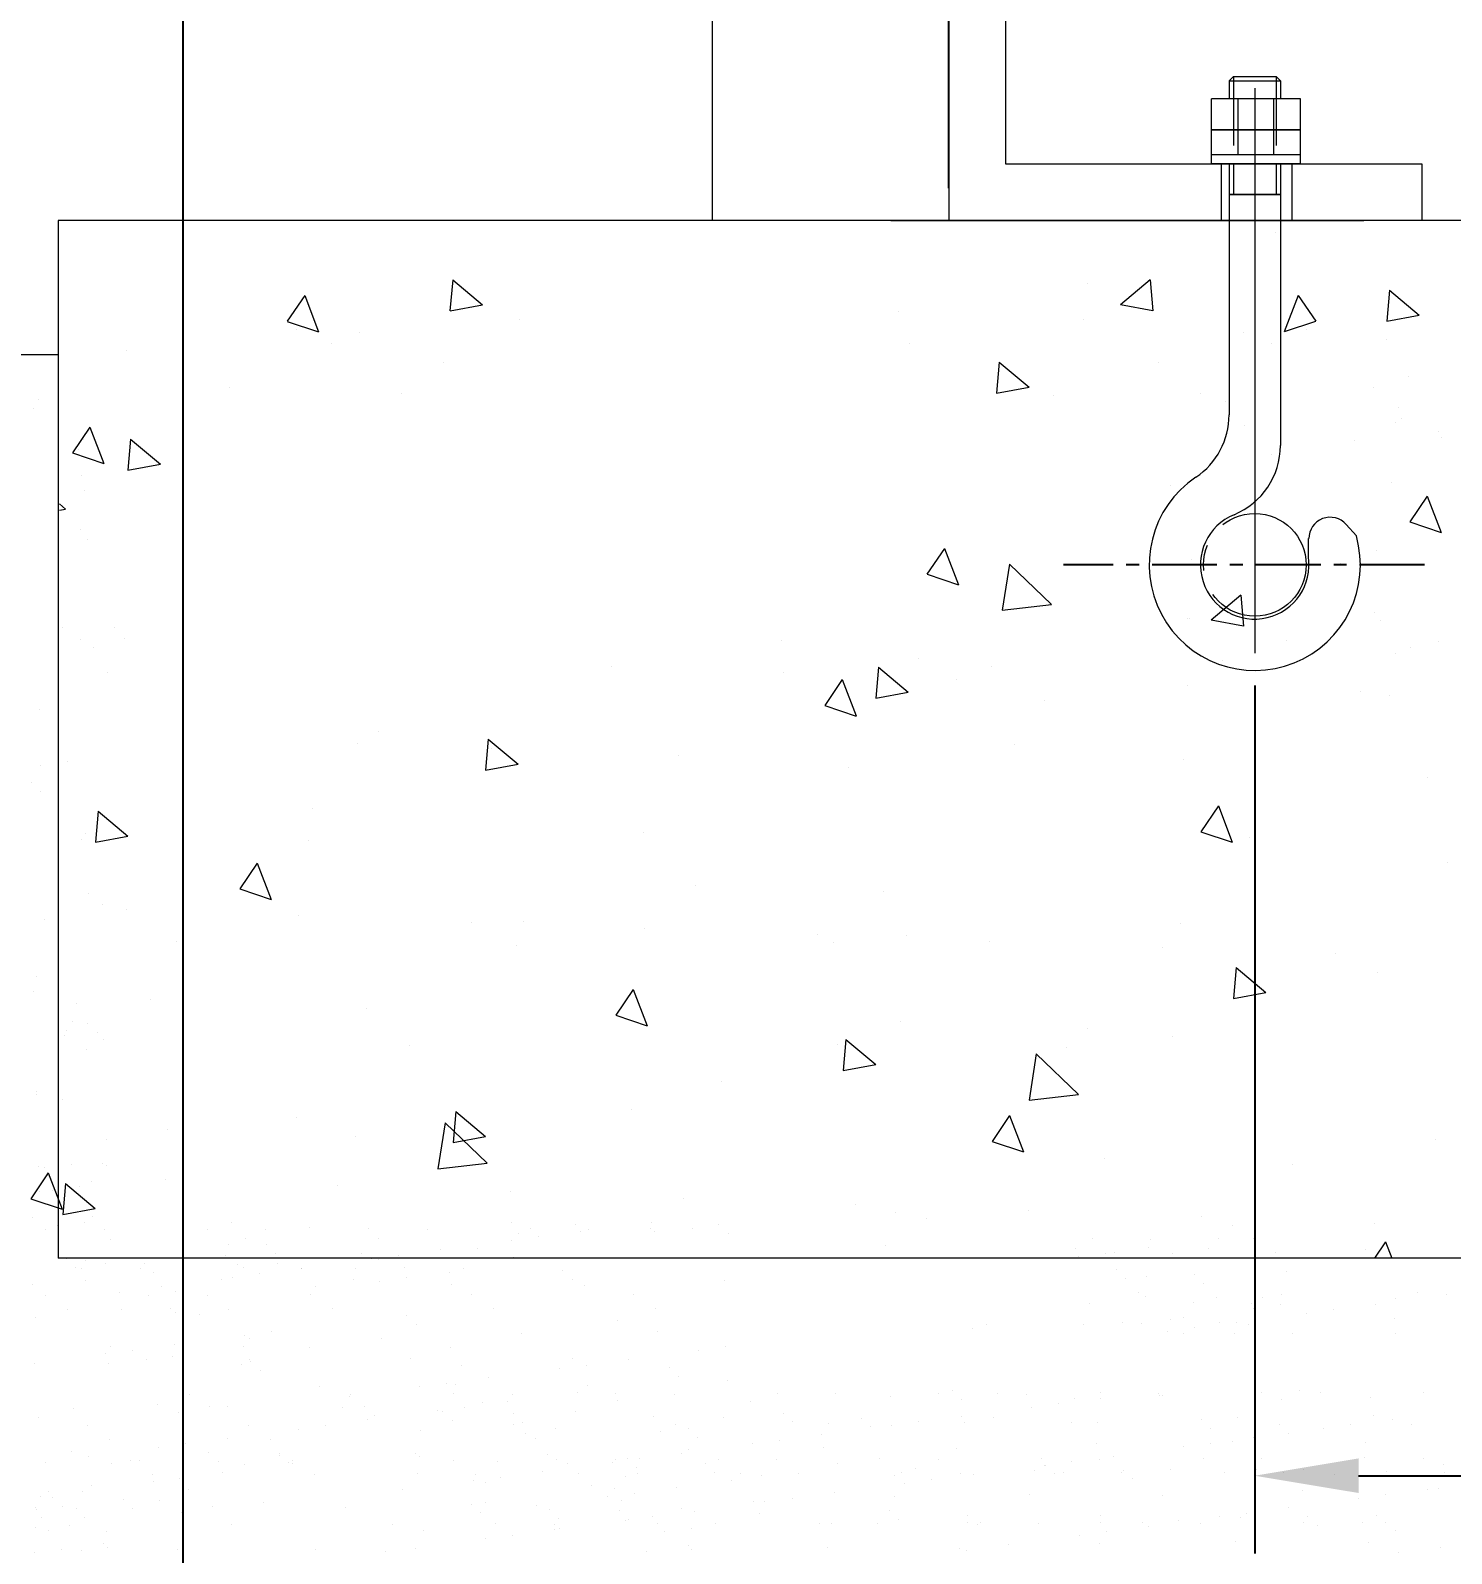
# Model space of a CAD drawing. Header units: millimetres. Extents: x 3165 to 3759, y 1184 to 1604.
# Drawn here: x 3245.14 to 3272.53, y 1379.19 to 1408.54 of the extents above; entities that cross this region are included whole.
import ezdxf

# ---------------------------------------------------------------- set-up
doc = ezdxf.new("R2010")
doc.units = ezdxf.units.MM
doc.linetypes.add('CENTER', pattern=[2, 1.25, -0.25, 0.25, -0.25])
doc.linetypes.add('CENTERX2', pattern=[4, 2.5, -0.5, 0.5, -0.5])
doc.layers.get('DEFPOINTS').update_dxf_attribs({"lineweight": 18})
for name, color, linetype, lineweight, true_color in [('1', 1, 'Continuous', 18, 0xff0000), ('2', 2, 'Continuous', 18, 0xffff00), ('3', 3, 'CENTERX2', 18, 0x00ff00)]:
    doc.layers.add(name, color=color, linetype=linetype, lineweight=lineweight, true_color=true_color)
doc.layers.add('LAYER2', color=2, linetype='Continuous', lineweight=25)
doc.styles.add('HZ', font='txt.shx', dxfattribs={"width": 0.67, "bigfont": 'hztxt.shx'})
doc.dimstyles.new('STANDARD$0', dxfattribs={"dimtxt": 3.5, "dimasz": 2.5, "dimexe": 1.25, "dimexo": 0.625, "dimtad": 1, "dimdec": 4, "dimdsep": 46, "dimtxsty": 'HZ', "dimcen": 2.5, "dimdle": 5, "dimadec": 0, "dimazin": 0, "dimtfac": 1, "dimtmove": 0, "dimatfit": 3, "dimfxl": 0, "dimtolj": 1, "dimlwd": -1, "dimlwe": -1, "dimarcsym": 0})

# ---------------------------------------------------------------- blocks, each defined once
blk = doc.blocks.new('*D55')
at = {"layer": 'DEFPOINTS', "color": 0, "transparency": 16777216}
for p in [(3348.238, 1398.036), (3268.739, 1396.54), (3348.238, 1380.685)]:
    blk.add_point(p, dxfattribs=at)
at = {"layer": 'LAYER2', "color": 0, "transparency": 16777216}
for p, q in [((3348.238, 1397.411), (3348.238, 1379.185)), ((3268.739, 1395.915), (3268.739, 1379.185)), ((3270.739, 1380.685), (3346.238, 1380.685))]:
    blk.add_line(p, q, dxfattribs=at)
for points in [[(3270.739, 1381.019), (3270.739, 1380.352), (3268.739, 1380.685)], [(3346.238, 1381.019), (3346.238, 1380.352), (3348.238, 1380.685)]]:
    blk.add_solid(points, dxfattribs=at)
at = {"layer": 'LAYER2', "color": 0, "transparency": 16777216, "insert": (3308.488, 1383.06), "char_height": 3.5, "attachment_point": 5, "style": 'HZ'}
blk.add_mtext('\\A1;846', dxfattribs=at)

msp = doc.modelspace()

# ---------------------------------------------------------------- linework, layer by layer
at = {"color": 3, "linetype": 'CENTER'}
msp.add_line((3272.01, 1398.239), (3265.049, 1398.239), dxfattribs=at)
at = {"layer": '1'}
for p, q in [((3258.28, 1558.091), (3258.28, 1404.875)), ((3262.84, 1461.454), (3262.84, 1404.875)), ((3258.28, 1411.247), (3258.28, 1404.875)), ((3263.935, 1410.347), (3263.935, 1405.969)), ((3268.244, 1407.565), (3268.327, 1407.648)), ((3268.244, 1407.565), (3268.327, 1407.648)), ((3268.244, 1407.565), (3268.244, 1407.221)), ((3268.244, 1407.565), (3269.234, 1407.565)), ((3268.244, 1407.565), (3268.244, 1407.221)), ((3268.244, 1407.565), (3269.234, 1407.565)), ((3268.327, 1407.648), (3269.152, 1407.648)), ((3268.327, 1407.648), (3269.152, 1407.648)), ((3269.234, 1407.565), (3269.152, 1407.648)), ((3269.234, 1407.565), (3269.152, 1407.648)), ((3269.234, 1407.565), (3269.234, 1407.221)), ((3269.234, 1407.565), (3269.234, 1407.221)), ((3268.739, 1407.428), (3268.739, 1396.54)), ((3267.913, 1406.621), (3269.624, 1406.621)), ((3267.913, 1406.621), (3269.624, 1406.621)), ((3263.935, 1405.969), (3271.96, 1405.969)), ((3267.913, 1406.146), (3269.624, 1406.146)), ((3269.624, 1405.969), (3267.913, 1405.969)), ((3269.624, 1405.969), (3267.913, 1405.969)), ((3268.244, 1405.969), (3268.244, 1401.129)), ((3269.234, 1405.969), (3269.234, 1400.541)), ((3271.96, 1405.969), (3271.96, 1404.875)), ((3268.244, 1405.668), (3268.244, 1401.129)), ((3269.234, 1405.639), (3269.234, 1400.541)), ((3269.234, 1405.373), (3268.244, 1405.373)), ((3268.244, 1405.373), (3269.234, 1405.373)), ((3269.234, 1405.373), (3268.244, 1405.373)), ((3268.244, 1405.373), (3269.234, 1405.373)), ((3245.675, 1404.875), (3245.675, 1384.875)), ((3288.088, 1404.875), (3245.675, 1404.875)), ((3261.721, 1404.875), (3270.841, 1404.875)), ((3245.675, 1404.781), (3245.675, 1384.875)), ((3269.138, 1404.637), (3269.138, 1404.637)), ((3253.278, 1403.731), (3253.225, 1403.133)), ((3253.278, 1403.731), (3253.852, 1403.249)), ((3265.524, 1403.67), (3265.524, 1403.67)), ((3266.724, 1403.731), (3266.149, 1403.249)), ((3266.724, 1403.731), (3266.776, 1403.133)), ((3250.425, 1403.429), (3250.089, 1402.932)), ((3250.425, 1403.429), (3250.693, 1402.729)), ((3269.577, 1403.429), (3269.308, 1402.729)), ((3269.577, 1403.429), (3269.913, 1402.932)), ((3271.335, 1403.532), (3271.283, 1402.934)), ((3271.335, 1403.532), (3271.91, 1403.05)), ((3253.226, 1403.133), (3253.852, 1403.248)), ((3261.868, 1403.123), (3261.868, 1403.123)), ((3266.776, 1403.133), (3266.149, 1403.248)), ((3271.283, 1402.934), (3271.91, 1403.05)), ((3250.089, 1402.931), (3250.694, 1402.729)), ((3250.266, 1402.765), (3250.266, 1402.765)), ((3254.56, 1402.966), (3254.56, 1402.966)), ((3265.442, 1402.966), (3265.442, 1402.966)), ((3269.912, 1402.931), (3269.308, 1402.729)), ((3269.735, 1402.765), (3269.735, 1402.765)), ((3250.948, 1402.51), (3250.948, 1402.51)), ((3251.477, 1402.711), (3251.477, 1402.711)), ((3262.078, 1402.513), (3262.078, 1402.513)), ((3268.524, 1402.711), (3268.524, 1402.711)), ((3269.053, 1402.51), (3269.053, 1402.51)), ((3271.276, 1402.587), (3271.276, 1402.587)), ((3219.688, 1402.293), (3245.675, 1402.293)), ((3246.983, 1402.364), (3246.983, 1402.364)), ((3253.11, 1402.133), (3253.11, 1402.133)), ((3263.813, 1402.144), (3263.761, 1401.547)), ((3263.813, 1402.144), (3264.388, 1401.662)), ((3266.891, 1402.133), (3266.891, 1402.133)), ((3271.707, 1401.87), (3271.707, 1401.87)), ((3248.971, 1401.659), (3248.971, 1401.659)), ((3263.761, 1401.547), (3264.388, 1401.662)), ((3271.031, 1401.659), (3271.031, 1401.659)), ((3252.3, 1401.538), (3252.3, 1401.538)), ((3264.85, 1401.511), (3264.85, 1401.511)), ((3267.702, 1401.538), (3267.702, 1401.538)), ((3268.18, 1401.389), (3268.18, 1401.389)), ((3271.456, 1400.977), (3271.456, 1400.977)), ((3271.508, 1401.267), (3271.508, 1401.267)), ((3271.56, 1401.068), (3271.56, 1401.068)), ((3246.282, 1400.893), (3245.947, 1400.396)), ((3246.282, 1400.893), (3246.551, 1400.193)), ((3268.534, 1400.93), (3268.534, 1400.93)), ((3272.273, 1400.808), (3272.273, 1400.808)), ((3272.335, 1400.698), (3272.335, 1400.698)), ((3245.947, 1400.395), (3246.551, 1400.193)), ((3247.069, 1400.663), (3247.017, 1400.065)), ((3247.069, 1400.663), (3247.644, 1400.18)), ((3270.67, 1400.633), (3270.67, 1400.633)), ((3247.017, 1400.065), (3247.644, 1400.18)), ((3269.055, 1400.374), (3269.055, 1400.374)), ((3246.129, 1399.955), (3246.129, 1399.955)), ((3271.377, 1399.828), (3271.377, 1399.828)), ((3267.115, 1399.762), (3267.115, 1399.762)), ((3272.063, 1399.563), (3271.728, 1399.065)), ((3272.063, 1399.563), (3272.332, 1398.862)), ((3245.7, 1399.418), (3245.813, 1399.309)), ((3245.7, 1399.296), (3245.813, 1399.309)), ((3270.697, 1398.796), (3270.502, 1399.017)), ((3270.697, 1398.796), (3270.502, 1399.017)), ((3271.728, 1399.065), (3272.332, 1398.862)), ((3269.773, 1398.399), (3269.773, 1398.744)), ((3269.781, 1398.744), (3269.773, 1398.744)), ((3269.773, 1398.399), (3269.773, 1398.744)), ((3269.781, 1398.744), (3269.773, 1398.744)), ((3262.756, 1398.554), (3262.42, 1398.057)), ((3262.756, 1398.554), (3263.025, 1397.854)), ((3267.512, 1398.346), (3267.512, 1398.346)), ((3271.08, 1398.521), (3271.08, 1398.521)), ((3262.421, 1398.057), (3263.025, 1397.854)), ((3264.008, 1398.254), (3263.87, 1397.365)), ((3264.008, 1398.254), (3264.82, 1397.475)), ((3270.398, 1398.266), (3270.398, 1398.266)), ((3263.87, 1397.365), (3264.82, 1397.475)), ((3268.471, 1397.652), (3267.896, 1397.17)), ((3268.471, 1397.652), (3268.523, 1397.055)), ((3267.433, 1397.197), (3267.433, 1397.197)), ((3267.474, 1397.197), (3267.474, 1397.197)), ((3268.523, 1397.055), (3267.896, 1397.17)), ((3271.048, 1397.325), (3271.048, 1397.325)), ((3271.168, 1397.168), (3271.168, 1397.168)), ((3246.758, 1397.026), (3246.758, 1397.026)), ((3246.346, 1396.647), (3246.346, 1396.647)), ((3246.951, 1396.814), (3246.951, 1396.814)), ((3259.614, 1396.784), (3259.614, 1396.784)), ((3269.344, 1396.777), (3269.344, 1396.777)), ((3271.749, 1396.65), (3271.749, 1396.65)), ((3272.277, 1396.755), (3272.277, 1396.755)), ((3256.333, 1396.282), (3256.333, 1396.282)), ((3262.259, 1396.437), (3262.259, 1396.437)), ((3263.669, 1396.282), (3263.669, 1396.282)), ((3268.117, 1396.404), (3268.117, 1396.404)), ((3271.446, 1396.525), (3271.446, 1396.525)), ((3246.628, 1396.168), (3246.628, 1396.168)), ((3259.662, 1396.16), (3259.662, 1396.16)), ((3260.785, 1396.027), (3260.45, 1395.529)), ((3260.785, 1396.027), (3261.054, 1395.327)), ((3261.486, 1396.265), (3261.433, 1395.667)), ((3261.486, 1396.265), (3262.06, 1395.783)), ((3262.99, 1396.039), (3262.99, 1396.039)), ((3261.434, 1395.667), (3262.06, 1395.783)), ((3267.439, 1395.917), (3267.439, 1395.917)), ((3270.768, 1395.796), (3270.768, 1395.796)), ((3271.335, 1395.73), (3271.335, 1395.73)), ((3260.45, 1395.529), (3261.054, 1395.326)), ((3264.689, 1395.621), (3264.689, 1395.621)), ((3251.841, 1395.036), (3251.841, 1395.036)), ((3253.964, 1394.877), (3253.912, 1394.28)), ((3253.964, 1394.877), (3254.538, 1394.395)), ((3251.452, 1394.801), (3251.452, 1394.801)), ((3254.017, 1394.694), (3254.017, 1394.694)), ((3257.632, 1394.567), (3257.632, 1394.567)), ((3264.114, 1394.772), (3264.114, 1394.772)), ((3253.912, 1394.28), (3254.538, 1394.395)), ((3260.916, 1394.329), (3260.916, 1394.329)), ((3267.369, 1394.49), (3267.369, 1394.49)), ((3272.078, 1394.147), (3272.078, 1394.147)), ((3246.442, 1393.49), (3246.39, 1392.892)), ((3246.442, 1393.49), (3247.016, 1393.008)), ((3250.572, 1393.537), (3250.572, 1393.537)), ((3268.037, 1393.594), (3267.701, 1393.096)), ((3268.037, 1393.594), (3268.306, 1392.893)), ((3256.951, 1393.089), (3256.951, 1393.089)), ((3267.702, 1393.096), (3268.306, 1392.893)), ((3246.39, 1392.892), (3247.017, 1393.008)), ((3250.497, 1392.928), (3250.497, 1392.928)), ((3268.633, 1392.99), (3268.633, 1392.99)), ((3249.508, 1392.491), (3249.172, 1391.993)), ((3249.508, 1392.491), (3249.777, 1391.791)), ((3272.452, 1392.501), (3272.452, 1392.501)), ((3249.172, 1391.993), (3249.777, 1391.79)), ((3257.961, 1392.063), (3257.961, 1392.063)), ((3261.576, 1391.936), (3261.576, 1391.936)), ((3246.532, 1391.687), (3246.532, 1391.687)), ((3246.986, 1391.596), (3246.986, 1391.596)), ((3250.315, 1391.474), (3250.315, 1391.474)), ((3253.644, 1391.352), (3253.644, 1391.352)), ((3254.648, 1391.365), (3254.648, 1391.365)), ((3267.311, 1391.336), (3267.311, 1391.336)), ((3256.973, 1391.231), (3256.973, 1391.231)), ((3260.302, 1391.109), (3260.302, 1391.109)), ((3262.034, 1391.099), (3262.034, 1391.099)), ((3247.952, 1390.982), (3247.952, 1390.982)), ((3254.516, 1390.907), (3254.516, 1390.907)), ((3260.615, 1390.952), (3260.615, 1390.952)), ((3263.631, 1390.988), (3263.631, 1390.988)), ((3266.96, 1390.866), (3266.96, 1390.866)), ((3270.289, 1390.744), (3270.289, 1390.744)), ((3268.38, 1390.48), (3268.328, 1389.882)), ((3268.38, 1390.48), (3268.955, 1389.998)), ((3271.109, 1390.392), (3271.109, 1390.392)), ((3247.459, 1389.853), (3247.459, 1389.853)), ((3256.759, 1390.058), (3256.424, 1389.56)), ((3256.759, 1390.058), (3257.028, 1389.357)), ((3268.328, 1389.882), (3268.955, 1389.998)), ((3246.018, 1389.777), (3246.018, 1389.777)), ((3251.615, 1389.698), (3251.615, 1389.698)), ((3256.424, 1389.56), (3257.028, 1389.357)), ((3245.955, 1389.447), (3245.955, 1389.447)), ((3261.906, 1389.433), (3261.906, 1389.433)), ((3265.52, 1389.305), (3265.52, 1389.305)), ((3252.453, 1388.969), (3252.453, 1388.969)), ((3260.69, 1388.991), (3260.69, 1388.991)), ((3260.858, 1389.092), (3260.806, 1388.495)), ((3260.858, 1389.092), (3261.433, 1388.61)), ((3267.144, 1389.152), (3267.144, 1389.152)), ((3264.528, 1388.813), (3264.39, 1387.924)), ((3264.528, 1388.813), (3265.339, 1388.034)), ((3265.116, 1388.94), (3265.116, 1388.94)), ((3260.806, 1388.495), (3261.433, 1388.61)), ((3258.46, 1388.276), (3258.46, 1388.276)), ((3264.39, 1387.924), (3265.339, 1388.034)), ((3250.272, 1387.589), (3250.272, 1387.589)), ((3253.131, 1387.487), (3252.993, 1386.598)), ((3253.131, 1387.487), (3253.943, 1386.709)), ((3253.336, 1387.705), (3253.284, 1387.107)), ((3253.336, 1387.705), (3253.911, 1387.223)), ((3256.725, 1387.75), (3256.725, 1387.75)), ((3264.011, 1387.624), (3263.675, 1387.127)), ((3264.011, 1387.624), (3264.28, 1386.924)), ((3247.789, 1387.349), (3247.789, 1387.349)), ((3251.403, 1387.222), (3251.403, 1387.222)), ((3253.284, 1387.107), (3253.911, 1387.223)), ((3263.675, 1387.127), (3264.28, 1386.924)), ((3272.227, 1387.162), (3272.227, 1387.162)), ((3252.993, 1386.598), (3253.943, 1386.708)), ((3265.85, 1386.802), (3265.85, 1386.802)), ((3269.464, 1386.675), (3269.464, 1386.675)), ((3245.482, 1386.522), (3245.146, 1386.024)), ((3245.482, 1386.522), (3245.75, 1385.822)), ((3245.814, 1386.317), (3245.762, 1385.72)), ((3245.814, 1386.317), (3246.389, 1385.835)), ((3246.306, 1386.349), (3246.306, 1386.349)), ((3247.736, 1386.402), (3247.736, 1386.402)), ((3245.146, 1386.024), (3245.75, 1385.821)), ((3251.065, 1386.28), (3251.065, 1386.28)), ((3254.394, 1386.159), (3254.394, 1386.159)), ((3257.723, 1386.037), (3257.723, 1386.037)), ((3245.762, 1385.719), (3246.389, 1385.835)), ((3261.051, 1385.915), (3261.051, 1385.915)), ((3261.808, 1385.761), (3261.808, 1385.761)), ((3264.38, 1385.794), (3264.38, 1385.794)), ((3255.649, 1385.533), (3255.649, 1385.533)), ((3262.404, 1385.645), (3262.404, 1385.645)), ((3267.709, 1385.672), (3267.709, 1385.672)), ((3268.312, 1385.504), (3268.312, 1385.504)), ((3271.038, 1385.551), (3271.038, 1385.551)), ((3248.953, 1385.15), (3248.953, 1385.15)), ((3271.262, 1385.191), (3271.049, 1384.875)), ((3271.262, 1385.191), (3271.384, 1384.875)), ((3272.487, 1384.875), (3245.675, 1384.875)), ((3288.088, 1384.875), (3245.675, 1384.875)), ((3261.616, 1385.121), (3261.616, 1385.121)), ((3270.883, 1385.054), (3270.883, 1385.054))]:
    msp.add_line(p, q, dxfattribs=at)
at = {"layer": '1', "ltscale": 0.1}
for p, q in [((3267.902, 1406.626), (3267.902, 1407.221)), ((3269.623, 1407.221), (3267.902, 1407.221)), ((3267.902, 1406.626), (3267.902, 1407.221)), ((3269.623, 1407.221), (3267.902, 1407.221)), ((3268.417, 1406.626), (3268.417, 1407.221)), ((3268.417, 1406.626), (3268.417, 1407.221)), ((3269.107, 1406.626), (3269.107, 1407.221)), ((3269.107, 1406.626), (3269.107, 1407.221)), ((3269.623, 1406.6), (3269.623, 1407.221)), ((3269.623, 1406.6), (3269.623, 1407.221)), ((3269.623, 1406.621), (3267.902, 1406.621)), ((3267.902, 1406.026), (3267.902, 1406.621)), ((3269.623, 1406.621), (3267.902, 1406.621)), ((3267.902, 1405.969), (3267.902, 1406.621)), ((3268.417, 1406.146), (3268.417, 1406.621)), ((3268.417, 1406.146), (3268.417, 1406.621)), ((3269.107, 1406.146), (3269.107, 1406.621)), ((3269.107, 1406.146), (3269.107, 1406.621)), ((3269.623, 1406), (3269.623, 1406.621)), ((3269.623, 1405.969), (3269.623, 1406.621)), ((3268.091, 1405.969), (3268.091, 1404.969)), ((3269.456, 1405.969), (3269.456, 1404.969)), ((3268.091, 1405.668), (3268.091, 1404.875)), ((3269.456, 1405.639), (3269.456, 1404.875)), ((3268.244, 1404.875), (3261.034, 1404.875))]:
    msp.add_line(p, q, dxfattribs=at)
at = {"layer": '1'}
for centre, radius, start, end in [((3266.8, 1401.129), 1.444, 303.8609, 0), ((3266.8, 1401.129), 1.444, 303.8609, 0), ((3267.79, 1400.541), 1.444, 292.4011, 0), ((3267.79, 1400.541), 1.444, 292.4011, 0), ((3268.739, 1398.239), 2.036, 123.8609, 15.8774), ((3268.739, 1398.239), 2.036, 123.8609, 15.8774), ((3268.739, 1398.239), 1.046, 112.4011, 8.7711), ((3268.739, 1398.239), 1.046, 112.4011, 8.7711), ((3270.193, 1398.744), 0.412, 41.4529, 180), ((3270.193, 1398.744), 0.412, 41.4529, 180)]:
    msp.add_arc(centre, radius, start, end, dxfattribs=at)
at = {"layer": '2'}
for p, q in [((3268.327, 1407.648), (3268.327, 1406.323)), ((3268.327, 1407.648), (3268.327, 1406.323)), ((3269.152, 1407.648), (3269.152, 1406.323)), ((3269.152, 1407.648), (3269.152, 1406.323)), ((3268.327, 1405.969), (3268.327, 1405.373)), ((3269.152, 1405.969), (3269.152, 1405.373)), ((3268.327, 1405.639), (3268.327, 1405.373)), ((3269.152, 1405.639), (3269.152, 1405.373)), ((3245.299, 1401.433), (3245.299, 1401.433)), ((3245.198, 1401.256), (3245.198, 1401.256)), ((3246.068, 1400.458), (3246.068, 1400.458)), ((3246.169, 1400.647), (3246.169, 1400.647)), ((3246.186, 1399.669), (3246.186, 1399.669)), ((3245.685, 1399.198), (3245.685, 1399.198)), ((3246.106, 1398.929), (3246.106, 1398.929)), ((3246.232, 1398.721), (3246.232, 1398.721)), ((3245.75, 1397.023), (3245.75, 1397.023)), ((3246.106, 1396.791), (3246.106, 1396.791)), ((3245.318, 1395.452), (3245.318, 1395.452)), ((3245.338, 1394.38), (3245.338, 1394.38)), ((3245.859, 1394.448), (3245.859, 1394.448)), ((3245.15, 1394.035), (3245.15, 1394.035)), ((3245.334, 1393.866), (3245.334, 1393.866)), ((3246.204, 1393.069), (3246.204, 1393.069)), ((3246.126, 1392.948), (3246.126, 1392.948)), ((3246.26, 1391.912), (3246.26, 1391.912)), ((3245.415, 1391.411), (3245.415, 1391.411)), ((3245.248, 1390.313), (3245.248, 1390.313)), ((3245.194, 1390.024), (3245.194, 1390.024)), ((3245.824, 1389.265), (3245.824, 1389.265)), ((3246.243, 1389.401), (3246.243, 1389.401)), ((3245.801, 1389.176), (3245.801, 1389.176)), ((3246.427, 1389.232), (3246.427, 1389.232)), ((3246.547, 1389.087), (3246.547, 1389.087)), ((3246.223, 1388.907), (3246.223, 1388.907)), ((3245.257, 1388.097), (3245.257, 1388.097)), ((3245.255, 1388.04), (3245.255, 1388.04)), ((3245.753, 1387.926), (3245.753, 1387.926)), ((3246.61, 1387.16), (3246.61, 1387.16)), ((3245.287, 1386.645), (3245.287, 1386.645)), ((3245.412, 1386.622), (3245.412, 1386.622)), ((3245.933, 1386.69), (3245.933, 1386.69)), ((3246.518, 1386.703), (3246.518, 1386.703)), ((3246.609, 1386.672), (3246.609, 1386.672)), ((3245.471, 1386.476), (3245.471, 1386.476)), ((3245.32, 1386.17), (3245.32, 1386.17)), ((3245.57, 1386.19), (3245.57, 1386.19)), ((3246.091, 1386.258), (3246.091, 1386.258)), ((3245.169, 1385.668), (3245.169, 1385.668)), ((3245.434, 1385.43), (3245.434, 1385.43)), ((3245.657, 1385.504), (3245.657, 1385.504)), ((3246.177, 1385.573), (3246.177, 1385.573)), ((3246.341, 1385.679), (3246.341, 1385.679)), ((3246.56, 1385.422), (3246.56, 1385.422)), ((3248.548, 1385.436), (3248.548, 1385.436)), ((3249.022, 1385.573), (3249.022, 1385.573)), ((3249.675, 1385.427), (3249.675, 1385.427)), ((3250.527, 1385.476), (3250.527, 1385.476)), ((3251.663, 1385.441), (3251.663, 1385.441)), ((3252.789, 1385.433), (3252.789, 1385.433)), ((3254.403, 1385.556), (3254.403, 1385.556)), ((3254.777, 1385.447), (3254.777, 1385.447)), ((3255.903, 1385.438), (3255.903, 1385.438)), ((3257.084, 1385.451), (3257.084, 1385.451)), ((3257.101, 1385.572), (3257.101, 1385.572)), ((3257.891, 1385.453), (3257.891, 1385.453)), ((3258.404, 1385.522), (3258.404, 1385.522)), ((3245.686, 1385.181), (3245.686, 1385.181)), ((3246.673, 1385.233), (3246.673, 1385.233)), ((3249.29, 1385.266), (3249.29, 1385.266)), ((3249.687, 1385.146), (3249.687, 1385.146)), ((3251.848, 1385.254), (3251.848, 1385.254)), ((3254.41, 1385.217), (3254.41, 1385.217)), ((3254.549, 1385.351), (3254.549, 1385.351)), ((3254.93, 1385.286), (3254.93, 1385.286)), ((3255.743, 1385.393), (3255.743, 1385.393)), ((3257.167, 1385.385), (3257.167, 1385.385)), ((3258.588, 1385.353), (3258.588, 1385.353)), ((3265.609, 1385.252), (3265.609, 1385.252)), ((3266.735, 1385.244), (3266.735, 1385.244)), ((3268.041, 1385.261), (3268.041, 1385.261)), ((3268.723, 1385.258), (3268.723, 1385.258)), ((3245.832, 1384.865), (3245.832, 1384.865)), ((3248.905, 1384.928), (3248.905, 1384.928)), ((3249.871, 1384.977), (3249.871, 1384.977)), ((3251.522, 1384.962), (3251.522, 1384.962)), ((3251.718, 1384.863), (3251.718, 1384.863)), ((3251.84, 1384.861), (3251.84, 1384.861)), ((3252.238, 1384.931), (3252.238, 1384.931)), ((3253.051, 1385.038), (3253.051, 1385.038)), ((3253.748, 1385.058), (3253.748, 1385.058)), ((3254.457, 1384.895), (3254.457, 1384.895)), ((3257.016, 1384.882), (3257.016, 1384.882)), ((3265.289, 1385.072), (3265.289, 1385.072)), ((3265.349, 1384.906), (3265.349, 1384.906)), ((3265.87, 1384.975), (3265.87, 1384.975)), ((3266.031, 1384.984), (3266.031, 1384.984)), ((3266.683, 1385.082), (3266.683, 1385.082)), ((3267.157, 1384.975), (3267.157, 1384.975)), ((3267.847, 1385.059), (3267.847, 1385.059)), ((3269.145, 1384.989), (3269.145, 1384.989)), ((3246.016, 1384.696), (3246.016, 1384.696)), ((3246.129, 1384.686), (3246.129, 1384.686)), ((3246.204, 1384.831), (3246.204, 1384.831)), ((3246.581, 1384.776), (3246.581, 1384.776)), ((3247.255, 1384.677), (3247.255, 1384.677)), ((3247.336, 1384.767), (3247.336, 1384.767)), ((3247.52, 1384.598), (3247.52, 1384.598)), ((3249.139, 1384.764), (3249.139, 1384.764)), ((3249.243, 1384.691), (3249.243, 1384.691)), ((3249.547, 1384.577), (3249.547, 1384.577)), ((3249.892, 1384.776), (3249.892, 1384.776)), ((3250.36, 1384.684), (3250.36, 1384.684)), ((3250.369, 1384.683), (3250.369, 1384.683)), ((3251.397, 1384.678), (3251.397, 1384.678)), ((3252.357, 1384.697), (3252.357, 1384.697)), ((3253.209, 1384.606), (3253.209, 1384.606)), ((3253.484, 1384.688), (3253.484, 1384.688)), ((3255.398, 1384.644), (3255.398, 1384.644)), ((3266.067, 1384.658), (3266.067, 1384.658)), ((3267.571, 1384.56), (3267.571, 1384.56)), ((3269.351, 1384.624), (3269.351, 1384.624)), ((3245.177, 1384.366), (3245.177, 1384.366)), ((3246.195, 1384.438), (3246.195, 1384.438)), ((3247.668, 1384.33), (3247.668, 1384.33)), ((3248.813, 1384.471), (3248.813, 1384.471)), ((3249.026, 1384.508), (3249.026, 1384.508)), ((3250.642, 1384.329), (3250.642, 1384.329)), ((3251.371, 1384.459), (3251.371, 1384.459)), ((3251.876, 1384.431), (3251.876, 1384.431)), ((3252.396, 1384.499), (3252.396, 1384.499)), ((3253.26, 1384.362), (3253.26, 1384.362)), ((3255.582, 1384.475), (3255.582, 1384.475)), ((3255.818, 1384.35), (3255.818, 1384.35)), ((3258.519, 1384.447), (3258.519, 1384.447)), ((3266.251, 1384.489), (3266.251, 1384.489)), ((3266.65, 1384.527), (3266.65, 1384.527)), ((3267.755, 1384.391), (3267.755, 1384.391)), ((3245.428, 1384.153), (3245.428, 1384.153)), ((3246.855, 1384.223), (3246.855, 1384.223)), ((3247.416, 1384.167), (3247.416, 1384.167)), ((3247.941, 1384.231), (3247.941, 1384.231)), ((3248.542, 1384.159), (3248.542, 1384.159)), ((3250.53, 1384.173), (3250.53, 1384.173)), ((3253.645, 1384.179), (3253.645, 1384.179)), ((3256.759, 1384.184), (3256.759, 1384.184)), ((3265.561, 1384.002), (3265.561, 1384.002)), ((3266.496, 1384.225), (3266.496, 1384.225)), ((3266.641, 1384.134), (3266.641, 1384.134)), ((3267.549, 1384.016), (3267.549, 1384.016)), ((3268.001, 1384.127), (3268.001, 1384.127)), ((3268.675, 1384.008), (3268.675, 1384.008)), ((3268.891, 1384.119), (3268.891, 1384.119)), ((3269.239, 1383.979), (3269.239, 1383.979)), ((3269.259, 1384.168), (3269.259, 1384.168)), ((3271.073, 1383.993), (3271.073, 1383.993)), ((3271.449, 1384.107), (3271.449, 1384.107)), ((3271.877, 1384.207), (3271.877, 1384.207)), ((3272.432, 1384.172), (3272.432, 1384.172)), ((3245.232, 1383.741), (3245.232, 1383.741)), ((3245.85, 1383.885), (3245.85, 1383.885)), ((3246.886, 1383.898), (3246.886, 1383.898)), ((3247.838, 1383.899), (3247.838, 1383.899)), ((3247.933, 1383.839), (3247.933, 1383.839)), ((3248.39, 1383.801), (3248.39, 1383.801)), ((3248.964, 1383.89), (3248.964, 1383.89)), ((3250.952, 1383.904), (3250.952, 1383.904)), ((3252.392, 1383.766), (3252.392, 1383.766)), ((3254.066, 1383.91), (3254.066, 1383.91)), ((3256.452, 1383.678), (3256.452, 1383.678)), ((3257.18, 1383.916), (3257.18, 1383.916)), ((3267.121, 1383.692), (3267.121, 1383.692)), ((3267.361, 1383.732), (3267.361, 1383.732)), ((3268.719, 1383.911), (3268.719, 1383.911)), ((3269.74, 1383.818), (3269.74, 1383.818)), ((3270.26, 1383.886), (3270.26, 1383.886)), ((3271.441, 1383.714), (3271.441, 1383.714)), ((3249.27, 1383.391), (3249.27, 1383.391)), ((3249.791, 1383.459), (3249.791, 1383.459)), ((3252.576, 1383.598), (3252.576, 1383.598)), ((3254.612, 1383.424), (3254.612, 1383.424)), ((3257.23, 1383.458), (3257.23, 1383.458)), ((3263.306, 1383.516), (3263.306, 1383.516)), ((3263.564, 1383.595), (3263.564, 1383.595)), ((3265.444, 1383.602), (3265.444, 1383.602)), ((3266.182, 1383.629), (3266.182, 1383.629)), ((3266.548, 1383.625), (3266.548, 1383.625)), ((3267.048, 1383.463), (3267.048, 1383.463)), ((3267.366, 1383.427), (3267.366, 1383.427)), ((3267.569, 1383.532), (3267.569, 1383.532)), ((3268.062, 1383.635), (3268.062, 1383.635)), ((3268.341, 1383.427), (3268.341, 1383.427)), ((3268.382, 1383.639), (3268.382, 1383.639)), ((3268.625, 1383.594), (3268.625, 1383.594)), ((3268.74, 1383.616), (3268.74, 1383.616)), ((3269.467, 1383.419), (3269.467, 1383.419)), ((3271.455, 1383.433), (3271.455, 1383.433)), ((3246.681, 1383.174), (3246.681, 1383.174)), ((3247.099, 1383.105), (3247.099, 1383.105)), ((3247.912, 1383.212), (3247.912, 1383.212)), ((3249.237, 1383.183), (3249.237, 1383.183)), ((3249.353, 1383.339), (3249.353, 1383.339)), ((3250.518, 1383.158), (3250.518, 1383.158)), ((3251.911, 1383.327), (3251.911, 1383.327)), ((3253.238, 1383.149), (3253.238, 1383.149)), ((3258.023, 1383.104), (3258.023, 1383.104)), ((3258.544, 1383.172), (3258.544, 1383.172)), ((3245.22, 1382.857), (3245.22, 1382.857)), ((3246.579, 1383.036), (3246.579, 1383.036)), ((3246.644, 1382.849), (3246.644, 1382.849)), ((3247.368, 1382.917), (3247.368, 1382.917)), ((3247.881, 1382.986), (3247.881, 1382.986)), ((3248.066, 1382.818), (3248.066, 1382.818)), ((3249.202, 1382.837), (3249.202, 1382.837)), ((3249.356, 1382.932), (3249.356, 1382.932)), ((3249.386, 1382.889), (3249.386, 1382.889)), ((3252.47, 1382.937), (3252.47, 1382.937)), ((3253.446, 1382.8), (3253.446, 1382.8)), ((3255.584, 1382.943), (3255.584, 1382.943)), ((3255.852, 1382.818), (3255.852, 1382.818)), ((3256.665, 1382.925), (3256.665, 1382.925)), ((3249.57, 1382.72), (3249.57, 1382.72)), ((3253.973, 1382.571), (3253.973, 1382.571)), ((3255.332, 1382.749), (3255.332, 1382.749)), ((3257.448, 1382.766), (3257.448, 1382.766)), ((3257.632, 1382.597), (3257.632, 1382.597)), ((3258.582, 1382.52), (3258.582, 1382.52)), ((3248.201, 1382.242), (3248.201, 1382.242)), ((3250.705, 1382.402), (3250.705, 1382.402)), ((3251.282, 1382.216), (3251.282, 1382.216)), ((3251.315, 1382.247), (3251.315, 1382.247)), ((3252.64, 1382.395), (3252.64, 1382.395)), ((3253.16, 1382.464), (3253.16, 1382.464)), ((3253.303, 1382.262), (3253.303, 1382.262)), ((3253.323, 1382.435), (3253.323, 1382.435)), ((3254.429, 1382.253), (3254.429, 1382.253)), ((3255.685, 1382.293), (3255.685, 1382.293)), ((3255.881, 1382.423), (3255.881, 1382.423)), ((3256.417, 1382.267), (3256.417, 1382.267)), ((3257.544, 1382.259), (3257.544, 1382.259)), ((3259.532, 1382.273), (3259.532, 1382.273)), ((3260.658, 1382.264), (3260.658, 1382.264)), ((3261.722, 1382.217), (3261.722, 1382.217)), ((3262.646, 1382.279), (3262.646, 1382.279)), ((3262.905, 1382.323), (3262.905, 1382.323)), ((3263.772, 1382.27), (3263.772, 1382.27)), ((3264.34, 1382.25), (3264.34, 1382.25)), ((3265.76, 1382.284), (3265.76, 1382.284)), ((3266.886, 1382.276), (3266.886, 1382.276)), ((3266.898, 1382.238), (3266.898, 1382.238)), ((3266.965, 1382.235), (3266.965, 1382.235)), ((3268.874, 1382.29), (3268.874, 1382.29)), ((3269.599, 1382.335), (3269.599, 1382.335)), ((3270, 1382.281), (3270, 1382.281)), ((3270.966, 1382.2), (3270.966, 1382.2)), ((3271.988, 1382.296), (3271.988, 1382.296)), ((3245.969, 1381.98), (3245.969, 1381.98)), ((3247.583, 1382.049), (3247.583, 1382.049)), ((3247.996, 1381.912), (3247.996, 1381.912)), ((3248.586, 1382.013), (3248.586, 1382.013)), ((3248.936, 1382.02), (3248.936, 1382.02)), ((3251.145, 1382.001), (3251.145, 1382.001)), ((3251.585, 1382.015), (3251.585, 1382.015)), ((3252.993, 1381.939), (3252.993, 1381.939)), ((3253.089, 1381.917), (3253.089, 1381.917)), ((3253.513, 1382.007), (3253.513, 1382.007)), ((3253.845, 1382.098), (3253.845, 1382.098)), ((3254.326, 1382.114), (3254.326, 1382.114)), ((3255.645, 1381.926), (3255.645, 1381.926)), ((3256.463, 1382.132), (3256.463, 1382.132)), ((3259.021, 1382.12), (3259.021, 1382.12)), ((3263.089, 1382.154), (3263.089, 1382.154)), ((3264.438, 1382.007), (3264.438, 1382.007)), ((3264.958, 1382.075), (3264.958, 1382.075)), ((3265.261, 1382.18), (3265.261, 1382.18)), ((3265.771, 1382.182), (3265.771, 1382.182)), ((3269.263, 1382.146), (3269.263, 1382.146)), ((3245.295, 1381.814), (3245.295, 1381.814)), ((3246.236, 1381.649), (3246.236, 1381.649)), ((3249.35, 1381.655), (3249.35, 1381.655)), ((3250.822, 1381.653), (3250.822, 1381.653)), ((3251.635, 1381.76), (3251.635, 1381.76)), ((3251.769, 1381.846), (3251.769, 1381.846)), ((3253.273, 1381.748), (3253.273, 1381.748)), ((3254.442, 1381.888), (3254.442, 1381.888)), ((3254.452, 1381.675), (3254.452, 1381.675)), ((3254.626, 1381.719), (3254.626, 1381.719)), ((3257.15, 1381.829), (3257.15, 1381.829)), ((3257.566, 1381.68), (3257.566, 1381.68)), ((3258.502, 1381.8), (3258.502, 1381.8)), ((3259.647, 1381.892), (3259.647, 1381.892)), ((3259.831, 1381.723), (3259.831, 1381.723)), ((3260.524, 1381.684), (3260.524, 1381.684)), ((3261.151, 1381.794), (3261.151, 1381.794)), ((3261.335, 1381.625), (3261.335, 1381.625)), ((3261.746, 1381.652), (3261.746, 1381.652)), ((3262.266, 1381.721), (3262.266, 1381.721)), ((3263.079, 1381.828), (3263.079, 1381.828)), ((3263.142, 1381.718), (3263.142, 1381.718)), ((3263.707, 1381.803), (3263.707, 1381.803)), ((3265.211, 1381.706), (3265.211, 1381.706)), ((3265.7, 1381.705), (3265.7, 1381.705)), ((3267.708, 1381.769), (3267.708, 1381.769)), ((3268.401, 1381.803), (3268.401, 1381.803)), ((3269.213, 1381.671), (3269.213, 1381.671)), ((3270.586, 1381.666), (3270.586, 1381.666)), ((3271.019, 1381.836), (3271.019, 1381.836)), ((3271.399, 1381.773), (3271.399, 1381.773)), ((3271.769, 1381.681), (3271.769, 1381.681)), ((3246.658, 1381.38), (3246.658, 1381.38)), ((3248.943, 1381.406), (3248.943, 1381.406)), ((3249.772, 1381.386), (3249.772, 1381.386)), ((3250.301, 1381.585), (3250.301, 1381.585)), ((3252.648, 1381.566), (3252.648, 1381.566)), ((3254.675, 1381.498), (3254.675, 1381.498)), ((3254.874, 1381.406), (3254.874, 1381.406)), ((3255.265, 1381.599), (3255.265, 1381.599)), ((3257.293, 1381.531), (3257.293, 1381.531)), ((3257.824, 1381.587), (3257.824, 1381.587)), ((3257.988, 1381.412), (3257.988, 1381.412)), ((3259.575, 1381.366), (3259.575, 1381.366)), ((3260.388, 1381.473), (3260.388, 1381.473)), ((3265.692, 1381.313), (3265.692, 1381.313)), ((3267.893, 1381.6), (3267.893, 1381.6)), ((3267.894, 1381.312), (3267.894, 1381.312)), ((3268.309, 1381.346), (3268.309, 1381.346)), ((3268.707, 1381.419), (3268.707, 1381.419)), ((3269.397, 1381.502), (3269.397, 1381.502)), ((3270.066, 1381.597), (3270.066, 1381.597)), ((3270.867, 1381.334), (3270.867, 1381.334)), ((3245.929, 1381.143), (3245.929, 1381.143)), ((3246.251, 1381.051), (3246.251, 1381.051)), ((3247.609, 1381.23), (3247.609, 1381.23)), ((3248.13, 1381.299), (3248.13, 1381.299)), ((3248.579, 1381.137), (3248.579, 1381.137)), ((3249.931, 1381.108), (3249.931, 1381.108)), ((3249.939, 1381.076), (3249.939, 1381.076)), ((3252.556, 1381.109), (3252.556, 1381.109)), ((3252.639, 1381.049), (3252.639, 1381.049)), ((3255.114, 1381.097), (3255.114, 1381.097)), ((3257.696, 1381.119), (3257.696, 1381.119)), ((3257.815, 1381.194), (3257.815, 1381.194)), ((3259.054, 1381.298), (3259.054, 1381.298)), ((3260.433, 1381.228), (3260.433, 1381.228)), ((3262.991, 1381.215), (3262.991, 1381.215)), ((3266.015, 1381.064), (3266.015, 1381.064)), ((3267.374, 1381.243), (3267.374, 1381.243)), ((3267.742, 1381.022), (3267.742, 1381.022)), ((3270.856, 1381.027), (3270.856, 1381.027)), ((3271.982, 1381.019), (3271.982, 1381.019)), ((3245.438, 1380.944), (3245.438, 1380.944)), ((3246.707, 1380.922), (3246.707, 1380.922)), ((3247.069, 1380.973), (3247.069, 1380.973)), ((3247.238, 1380.978), (3247.238, 1380.978)), ((3248.763, 1380.968), (3248.763, 1380.968)), ((3248.834, 1380.744), (3248.834, 1380.744)), ((3249.265, 1380.91), (3249.265, 1380.91)), ((3250.115, 1380.939), (3250.115, 1380.939)), ((3250.183, 1380.979), (3250.183, 1380.979)), ((3250.192, 1380.923), (3250.192, 1380.923)), ((3252.593, 1380.725), (3252.593, 1380.725)), ((3253.297, 1380.985), (3253.297, 1380.985)), ((3254.143, 1380.951), (3254.143, 1380.951)), ((3255.004, 1380.765), (3255.004, 1380.765)), ((3255.285, 1380.999), (3255.285, 1380.999)), ((3255.496, 1380.922), (3255.496, 1380.922)), ((3255.707, 1380.73), (3255.707, 1380.73)), ((3256.362, 1380.943), (3256.362, 1380.943)), ((3256.411, 1380.99), (3256.411, 1380.99)), ((3256.64, 1381.014), (3256.64, 1381.014)), ((3256.825, 1380.845), (3256.825, 1380.845)), ((3256.883, 1381.012), (3256.883, 1381.012)), ((3258.145, 1380.916), (3258.145, 1380.916)), ((3258.329, 1380.748), (3258.329, 1380.748)), ((3258.399, 1381.005), (3258.399, 1381.005)), ((3258.821, 1380.736), (3258.821, 1380.736)), ((3259.526, 1380.996), (3259.526, 1380.996)), ((3259.947, 1380.727), (3259.947, 1380.727)), ((3260.701, 1380.926), (3260.701, 1380.926)), ((3261.514, 1381.01), (3261.514, 1381.01)), ((3261.935, 1380.742), (3261.935, 1380.742)), ((3262.205, 1380.828), (3262.205, 1380.828)), ((3262.64, 1381.002), (3262.64, 1381.002)), ((3263.061, 1380.733), (3263.061, 1380.733)), ((3264.494, 1380.78), (3264.494, 1380.78)), ((3264.628, 1381.016), (3264.628, 1381.016)), ((3264.682, 1380.889), (3264.682, 1380.889)), ((3264.702, 1380.891), (3264.702, 1380.891)), ((3265.049, 1380.747), (3265.049, 1380.747)), ((3265.202, 1380.957), (3265.202, 1380.957)), ((3265.754, 1381.007), (3265.754, 1381.007)), ((3266.175, 1380.739), (3266.175, 1380.739)), ((3266.207, 1380.794), (3266.207, 1380.794)), ((3267.112, 1380.814), (3267.112, 1380.814)), ((3268.164, 1380.753), (3268.164, 1380.753)), ((3268.763, 1380.803), (3268.763, 1380.803)), ((3268.868, 1381.013), (3268.868, 1381.013)), ((3269.29, 1380.744), (3269.29, 1380.744)), ((3269.67, 1380.801), (3269.67, 1380.801)), ((3271.278, 1380.759), (3271.278, 1380.759)), ((3272.371, 1380.899), (3272.371, 1380.899)), ((3272.404, 1380.75), (3272.404, 1380.75)), ((3246.307, 1380.491), (3246.307, 1380.491)), ((3247.491, 1380.705), (3247.491, 1380.705)), ((3247.501, 1380.568), (3247.501, 1380.568)), ((3248.021, 1380.637), (3248.021, 1380.637)), ((3250.605, 1380.71), (3250.605, 1380.71)), ((3253.671, 1380.589), (3253.671, 1380.589)), ((3253.719, 1380.716), (3253.719, 1380.716)), ((3253.917, 1380.564), (3253.917, 1380.564)), ((3254.191, 1380.658), (3254.191, 1380.658)), ((3255.944, 1380.496), (3255.944, 1380.496)), ((3256.392, 1380.439), (3256.392, 1380.439)), ((3256.618, 1380.662), (3256.618, 1380.662)), ((3256.833, 1380.722), (3256.833, 1380.722)), ((3257.587, 1380.457), (3257.587, 1380.457)), ((3258.645, 1380.593), (3258.645, 1380.593)), ((3259.235, 1380.695), (3259.235, 1380.695)), ((3261.793, 1380.683), (3261.793, 1380.683)), ((3261.99, 1380.534), (3261.99, 1380.534)), ((3262.511, 1380.603), (3262.511, 1380.603)), ((3263.324, 1380.71), (3263.324, 1380.71)), ((3264.887, 1380.722), (3264.887, 1380.722)), ((3266.391, 1380.625), (3266.391, 1380.625)), ((3270.267, 1380.705), (3270.267, 1380.705)), ((3272.279, 1380.442), (3272.279, 1380.442)), ((3245.329, 1380.283), (3245.329, 1380.283)), ((3245.494, 1380.384), (3245.494, 1380.384)), ((3245.572, 1380.259), (3245.572, 1380.259)), ((3246.142, 1380.39), (3246.142, 1380.39)), ((3246.925, 1380.231), (3246.925, 1380.231)), ((3247.631, 1380.215), (3247.631, 1380.215)), ((3248.176, 1380.413), (3248.176, 1380.413)), ((3249.633, 1380.171), (3249.633, 1380.171)), ((3252.312, 1380.41), (3252.312, 1380.41)), ((3253.634, 1380.136), (3253.634, 1380.136)), ((3253.908, 1380.172), (3253.908, 1380.172)), ((3256.254, 1380.282), (3256.254, 1380.282)), ((3256.526, 1380.205), (3256.526, 1380.205)), ((3256.774, 1380.35), (3256.774, 1380.35)), ((3259.084, 1380.193), (3259.084, 1380.193)), ((3259.298, 1380.18), (3259.298, 1380.18)), ((3259.819, 1380.248), (3259.819, 1380.248)), ((3260.632, 1380.355), (3260.632, 1380.355)), ((3261.785, 1380.29), (3261.785, 1380.29)), ((3264.403, 1380.323), (3264.403, 1380.323)), ((3266.961, 1380.311), (3266.961, 1380.311)), ((3269.662, 1380.408), (3269.662, 1380.408)), ((3270.743, 1380.247), (3270.743, 1380.247)), ((3271.264, 1380.316), (3271.264, 1380.316)), ((3272.077, 1380.423), (3272.077, 1380.423)), ((3245.24, 1380.076), (3245.24, 1380.076)), ((3245.259, 1380.037), (3245.259, 1380.037)), ((3245.358, 1379.888), (3245.358, 1379.888)), ((3245.757, 1380.09), (3245.757, 1380.09)), ((3246.032, 1380.053), (3246.032, 1380.053)), ((3246.181, 1379.883), (3246.181, 1379.883)), ((3247.109, 1380.062), (3247.109, 1380.062)), ((3248.059, 1379.985), (3248.059, 1379.985)), ((3248.649, 1380.087), (3248.649, 1380.087)), ((3251.208, 1380.074), (3251.208, 1380.074)), ((3253.819, 1379.968), (3253.819, 1379.968)), ((3254.895, 1380.103), (3254.895, 1380.103)), ((3255.139, 1380.039), (3255.139, 1380.039)), ((3255.323, 1379.87), (3255.323, 1379.87)), ((3256.491, 1380.01), (3256.491, 1380.01)), ((3257.127, 1379.894), (3257.127, 1379.894)), ((3257.695, 1380.048), (3257.695, 1380.048)), ((3257.94, 1380.001), (3257.94, 1380.001)), ((3259.199, 1379.95), (3259.199, 1379.95)), ((3261.696, 1380.014), (3261.696, 1380.014)), ((3261.88, 1379.845), (3261.88, 1379.845)), ((3263.201, 1379.916), (3263.201, 1379.916)), ((3265.757, 1379.925), (3265.757, 1379.925)), ((3268.051, 1379.893), (3268.051, 1379.893)), ((3268.464, 1379.876), (3268.464, 1379.876)), ((3268.572, 1379.962), (3268.572, 1379.962)), ((3269.385, 1380.069), (3269.385, 1380.069)), ((3269.758, 1379.891), (3269.758, 1379.891)), ((3271.082, 1379.909), (3271.082, 1379.909)), ((3245.231, 1379.684), (3245.231, 1379.684)), ((3245.477, 1379.623), (3245.477, 1379.623)), ((3245.895, 1379.732), (3245.895, 1379.732)), ((3246.603, 1379.615), (3246.603, 1379.615)), ((3249.009, 1379.738), (3249.009, 1379.738)), ((3252.123, 1379.743), (3252.123, 1379.743)), ((3252.711, 1379.639), (3252.711, 1379.639)), ((3254.111, 1379.757), (3254.111, 1379.757)), ((3255.237, 1379.749), (3255.237, 1379.749)), ((3255.248, 1379.647), (3255.248, 1379.647)), ((3255.328, 1379.672), (3255.328, 1379.672)), ((3256.607, 1379.826), (3256.607, 1379.826)), ((3256.675, 1379.841), (3256.675, 1379.841)), ((3257.225, 1379.763), (3257.225, 1379.763)), ((3257.356, 1379.604), (3257.356, 1379.604)), ((3257.887, 1379.66), (3257.887, 1379.66)), ((3258.351, 1379.755), (3258.351, 1379.755)), ((3260.339, 1379.769), (3260.339, 1379.769)), ((3260.587, 1379.758), (3260.587, 1379.758)), ((3261.465, 1379.76), (3261.465, 1379.76)), ((3263.205, 1379.791), (3263.205, 1379.791)), ((3263.385, 1379.747), (3263.385, 1379.747)), ((3263.453, 1379.774), (3263.453, 1379.774)), ((3264.579, 1379.766), (3264.579, 1379.766)), ((3265.763, 1379.779), (3265.763, 1379.779)), ((3265.88, 1379.607), (3265.88, 1379.607)), ((3266.567, 1379.78), (3266.567, 1379.78)), ((3266.693, 1379.714), (3266.693, 1379.714)), ((3267.261, 1379.828), (3267.261, 1379.828)), ((3267.694, 1379.771), (3267.694, 1379.771)), ((3269.682, 1379.786), (3269.682, 1379.786)), ((3269.942, 1379.722), (3269.942, 1379.722)), ((3270.808, 1379.777), (3270.808, 1379.777)), ((3271.262, 1379.793), (3271.262, 1379.793)), ((3271.447, 1379.624), (3271.447, 1379.624)), ((3245.738, 1379.266), (3245.738, 1379.266)), ((3246.551, 1379.373), (3246.551, 1379.373)), ((3246.627, 1379.293), (3246.627, 1379.293)), ((3247.979, 1379.265), (3247.979, 1379.265)), ((3250.628, 1379.259), (3250.628, 1379.259)), ((3252.557, 1379.292), (3252.557, 1379.292)), ((3253.915, 1379.471), (3253.915, 1379.471)), ((3254.435, 1379.54), (3254.435, 1379.54)), ((3257.831, 1379.339), (3257.831, 1379.339)), ((3257.878, 1379.267), (3257.878, 1379.267)), ((3260.496, 1379.301), (3260.496, 1379.301)), ((3263.054, 1379.289), (3263.054, 1379.289)), ((3264.001, 1379.36), (3264.001, 1379.36)), ((3265.36, 1379.539), (3265.36, 1379.539)), ((3265.755, 1379.386), (3265.755, 1379.386)), ((3268.372, 1379.419), (3268.372, 1379.419)), ((3270.93, 1379.407), (3270.93, 1379.407)), ((3272.321, 1379.305), (3272.321, 1379.305)), ((3245.217, 1379.197), (3245.217, 1379.197)), ((3246.129, 1379.24), (3246.129, 1379.24)), ((3251.981, 1379.23), (3251.981, 1379.23)), ((3257.018, 1379.232), (3257.018, 1379.232)), ((3263.188, 1379.253), (3263.188, 1379.253)), ((3271.508, 1379.198), (3271.508, 1379.198))]:
    msp.add_line(p, q, dxfattribs=at)
msp.add_open_spline([(3219.688, 1402.293), (3227.496, 1384.993), (3236.15, 1376.372), (3263.432, 1368.938), (3323.194, 1366.019), (3377.372, 1375.492), (3432.909, 1380.267), (3483.147, 1370.164), (3504.852, 1393.439), (3508.712, 1404.869)], degree=3, knots=[2.10121, 2.10121, 2.10121, 2.10121, 38.638665, 85.311573, 139.19871, 206.241661, 252.064735, 308.883122, 343.056278, 343.056278, 343.056278, 343.056278], dxfattribs=at)
at = {"layer": '3'}
msp.add_line((3268.739, 1407.428), (3268.739, 1396.54), dxfattribs=at)
msp.add_circle((3268.739, 1398.239), 0.99, dxfattribs=at)
msp.add_circle((3268.739, 1398.239), 0.99, dxfattribs=at)
at = {"layer": 'LAYER2'}
for p, q in [((3262.84, 1405.5), (3262.84, 1581.614)), ((3248.076, 1458.99), (3248.076, 1359.72))]:
    msp.add_line(p, q, dxfattribs=at)

# ---------------------------------------------------------------- dimensions: what is measured, and where the dimension line sits
dim = msp.add_linear_dim(base=(3348.238, 1380.685), p1=(3268.739, 1396.54), p2=(3348.238, 1398.036), text='846', dimstyle='STANDARD$0', override={"dimtxt": 3.5, "dimasz": 2, "dimexe": 1.5, "dimdec": 2, "dimatfit": 0}, dxfattribs=at)
dim.commit()
dim.dimension.update_dxf_attribs({"geometry": '*D55', "text_midpoint": (3308.488, 1380.685), "dimtype": 160})

doc.saveas('drawing.dxf')
